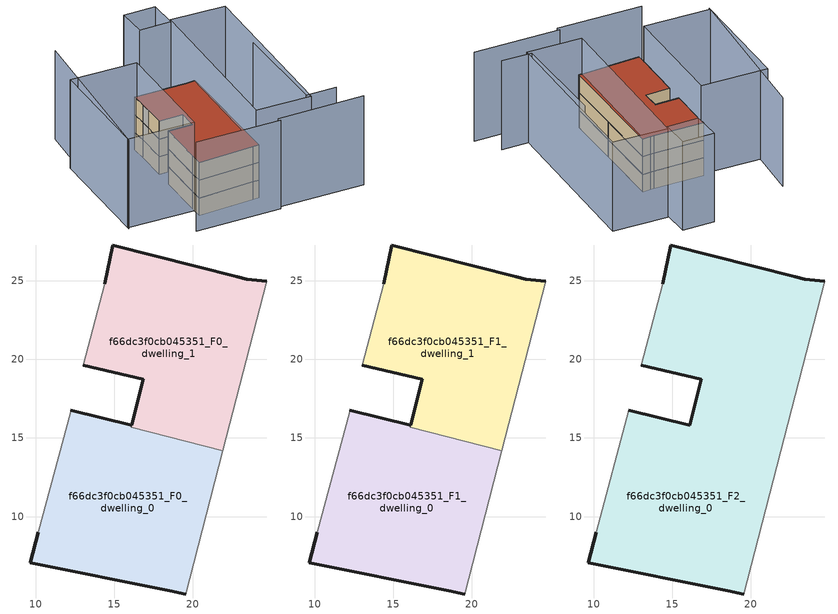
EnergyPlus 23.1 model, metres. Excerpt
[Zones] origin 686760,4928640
f66dc3f0cb045351_F0_dwelling_0
 floor ground (EU_floor_Construction): 19.56,5.08 21.91,14.18 16.09,15.68 16.13,15.82 12.25,16.77 12.22,16.68 10.16,9.01 9.68,7.05 18.55,5.28 z0
 wall outside (EU_wall_Construction): 19.56,5.08 18.55,5.28 9.68,7.05 10.16,9.01 / 12.25,16.77 16.13,15.82 z0:3; 16.09,15.68,3 16.1,15.68,0 16.1,15.68,3
 wall adiabatic (EU_wall_Construction): 10.16,9.01 12.22,16.68 12.25,16.77 / 21.91,14.18 19.56,5.08 z0:3
 wall to f66dc3f0cb045351_F0_dwelling_1 (EU_wall_Construction): 16.1,15.68 21.91,14.18 / 16.13,15.82 16.09,15.68 z0:3
f66dc3f0cb045351_F0_dwelling_1
 floor ground (EU_floor_Construction): 21.91,14.18 24.69,24.95 23.42,25.09 22.82,25.24 14.92,27.27 14.41,24.79 13.02,19.63 16.84,18.74 16.13,15.82 16.1,15.68 z0
 wall outside (EU_wall_Construction): 16.13,15.83 16.84,18.74 13.02,19.63 / 14.41,24.79 14.92,27.27 22.82,25.24 23.42,25.09 24.69,24.95 z0:3; 16.13,15.83,3 16.13,15.82,0 16.13,15.83,0; 16.09,15.68,3 16.1,15.68,0 16.09,15.68,0
 wall adiabatic (EU_wall_Construction): 13.02,19.63 14.41,24.79 / 24.69,24.95 21.91,14.18 z0:3
f66dc3f0cb045351_F1_dwelling_0
 floor to f66dc3f0cb045351_F0_dwelling_0 (EU_floor_Construction): 19.56,5.08 21.91,14.18 16.09,15.68 16.13,15.82 12.25,16.77 12.22,16.68 10.16,9.01 9.68,7.05 18.55,5.28 z3
 wall outside (EU_wall_Construction): 19.56,5.08 18.55,5.28 9.68,7.05 10.16,9.01 / 12.25,16.77 16.13,15.82 z3:6; 16.09,15.68,6 16.1,15.68,3 16.1,15.68,6
 wall adiabatic (EU_wall_Construction): 10.16,9.01 12.22,16.68 12.25,16.77 / 21.91,14.18 19.56,5.08 z3:6
 wall to f66dc3f0cb045351_F1_dwelling_1 (EU_wall_Construction): 16.1,15.68 21.91,14.18 / 16.13,15.82 16.09,15.68 z3:6
f66dc3f0cb045351_F1_dwelling_1
 floor to f66dc3f0cb045351_F0_dwelling_1 (EU_floor_Construction): 21.91,14.18 24.69,24.95 23.42,25.09 22.82,25.24 14.92,27.27 14.41,24.79 13.02,19.63 16.84,18.74 16.13,15.83 16.09,15.68 z3
 wall outside (EU_wall_Construction): 16.13,15.83 16.84,18.74 13.02,19.63 / 14.41,24.79 14.92,27.27 22.82,25.24 23.42,25.09 24.69,24.95 z3:6; 16.13,15.83,6 16.13,15.82,3 16.13,15.83,3; 16.09,15.68,6 16.1,15.68,3 16.09,15.68,3
 wall adiabatic (EU_wall_Construction): 13.02,19.63 14.41,24.79 / 24.69,24.95 21.91,14.18 z3:6
f66dc3f0cb045351_F2_dwelling_0
 floor to f66dc3f0cb045351_F1_dwelling_0 (EU_floor_Construction): 19.56,5.08 21.91,14.18 16.09,15.68 16.13,15.82 12.25,16.77 10.16,9.01 9.68,7.05 18.55,5.28 z6
 floor to f66dc3f0cb045351_F1_dwelling_1 (EU_floor_Construction): 21.91,14.18 24.69,24.95 23.42,25.09 22.82,25.24 14.92,27.27 14.41,24.79 13.02,19.63 16.84,18.74 16.13,15.82 16.1,15.68 z6
 wall outside (EU_wall_Construction): 14.41,24.79 14.92,27.27 22.82,25.24 23.42,25.09 24.69,24.95 / 19.56,5.08 18.55,5.28 9.68,7.05 10.16,9.01 / 12.25,16.77 16.13,15.82 16.84,18.74 13.02,19.63 z6:9
 wall adiabatic (EU_wall_Construction): 13.02,19.63 14.41,24.79 / 24.69,24.95 19.56,5.08 / 10.16,9.01 12.25,16.77 z6:9
 roof outside (EU_roof_Construction): 24.69,24.95 19.56,5.08 18.55,5.28 9.68,7.05 10.16,9.01 12.25,16.77 16.13,15.82 16.84,18.74 13.02,19.63 14.41,24.79 14.92,27.27 22.82,25.24 23.42,25.09 z9
shading: 19.84,1.23 33.45,-2.16 / 6.52,4.09 19.9,0.71 / 32.04,2.31 27.31,3.51 / 27.31,3.51 31.44,19.77 / 8.35,37.11 -0.4,11.1 / 35.19,30.26 27.7,2.85 / 27.7,2.85 19.12,5.2 / 19.12,5.2 26.61,32.6 / 26.61,32.6 35.19,30.26 / 14.94,26.75 10.04,8.56 / 10.04,8.56 -0.31,11.35 / -0.31,11.35 4.59,29.53 / 4.59,29.53 14.94,26.75 / 21.33,33.33 22.49,38.08 / 22.49,38.08 27.5,36.85 / 27.5,36.85 26.34,32.11 / 26.34,32.11 21.33,33.33 z0:15
[Building]
EU S2 Campaign: North Axis=0; Terrain=City; Solar Distribution=FullExterior
[Site:Location]
Bologna: Latitude=44.5; Longitude=11.25; Time Zone=1; Elevation=37
[SizingPeriod:WeatherFileDays]
AnnualSizingPeriod: Begin Month=1; Begin Day of Month=1; End Month=12; End Day of Month=31; Day of Week for Start Day=Monday; Use Weather File Daylight Saving Period=No; Use Weather File Rain and Snow Indicators=No
[MATERIAL]
EU_InternalMass_Material: Roughness=MediumRough; Thickness=0.1; Conductivity=1; Density=1800; Specific Heat=900; Thermal Absorptance=0.9; Solar Absorptance=0.7; Visible Absorptance=0.7
[MATERIAL:NOMASS] Roughness=MediumRough; Thermal Absorptance=0.9; Solar Absorptance=0.7; Visible Absorptance=0.7
Name | Thermal Resistance
EU_wall_NoMass | 0.937881
EU_roof_NoMass | 0.548572
EU_floor_NoMass | 0.71348
[CONSTRUCTION]
EU_wall_Construction: EU_wall_NoMass
EU_roof_Construction: EU_roof_NoMass
EU_floor_Construction: EU_floor_NoMass
EU_InternalMass_Construction: EU_InternalMass_Material
[ZONE] Type=1; Multiplier=1; Ceiling Height=autocalculate; Floor Area=autocalculate; Part of Total Floor Area=Yes
Name | Volume
f66dc3f0cb045351_F0_dwelling_0 | 293.16
f66dc3f0cb045351_F1_dwelling_0 | 293.159
f66dc3f0cb045351_F2_dwelling_0 | 583.443
f66dc3f0cb045351_F0_dwelling_1 | 290.284
f66dc3f0cb045351_F1_dwelling_1 | 290.291
[INTERNALMASS] Construction=EU_InternalMass_Construction
Name | Zone or ZoneList | Surface Area
f66dc3f0cb045351_F0_dwelling_0_EU_InternalMass | f66dc3f0cb045351_F0_dwelling_0 | 97.72
f66dc3f0cb045351_F0_dwelling_1_EU_InternalMass | f66dc3f0cb045351_F0_dwelling_1 | 96.7654
f66dc3f0cb045351_F1_dwelling_0_EU_InternalMass | f66dc3f0cb045351_F1_dwelling_0 | 97.72
f66dc3f0cb045351_F1_dwelling_1_EU_InternalMass | f66dc3f0cb045351_F1_dwelling_1 | 96.7654
f66dc3f0cb045351_F2_dwelling_0_EU_InternalMass | f66dc3f0cb045351_F2_dwelling_0 | 194.485
[OTHEREQUIPMENT] Fuel Type=Electricity; Design Level Calculation Method=Watts/Area; Power per Zone Floor Area=1; Fraction Latent=0; Fraction Radiant=0; Fraction Lost=0; Carbon Dioxide Generation Rate=0; EndUse Subcategory=EU_Step8_InternalGains
Name | Zone or ZoneList or Space or SpaceList | Schedule
EU_Step8_InternalGain_f66dc3f0cb045351_F0_dwelling_0_f000 | f66dc3f0cb045351_F0_dwelling_0 | EU_Step8_GainSchedule_f66dc3f0cb045351_F0_dwelling_0_f000
EU_Step8_InternalGain_f66dc3f0cb045351_F0_dwelling_1_f000 | f66dc3f0cb045351_F0_dwelling_1 | EU_Step8_GainSchedule_f66dc3f0cb045351_F0_dwelling_1_f000
EU_Step8_InternalGain_f66dc3f0cb045351_F1_dwelling_0_f000 | f66dc3f0cb045351_F1_dwelling_0 | EU_Step8_GainSchedule_f66dc3f0cb045351_F1_dwelling_0_f000
EU_Step8_InternalGain_f66dc3f0cb045351_F1_dwelling_1_f000 | f66dc3f0cb045351_F1_dwelling_1 | EU_Step8_GainSchedule_f66dc3f0cb045351_F1_dwelling_1_f000
EU_Step8_InternalGain_f66dc3f0cb045351_F2_dwelling_0_f000 | f66dc3f0cb045351_F2_dwelling_0 | EU_Step8_GainSchedule_f66dc3f0cb045351_F2_dwelling_0_f000
[ZONEVENTILATION:DESIGNFLOWRATE] Schedule=EU_AlwaysOn; Design Flow Rate Calculation Method=AirChanges/Hour; Air Changes per Hour=0.687892; Ventilation Type=Natural; Fan Pressure Rise=0; Fan Total Efficiency=1; Constant Term Coefficient=1; Temperature Term Coefficient=0; Velocity Term Coefficient=0; Velocity Squared Term Coefficient=0; Minimum Indoor Temperature=-100; Maximum Indoor Temperature=100; Delta Temperature=-100; Minimum Outdoor Temperature=-100; Maximum Outdoor Temperature=100; Maximum Wind Speed=40
Name | Zone or ZoneList or Space or SpaceList
EU_ConstantAir_f66dc3f0cb045351_F0_dwelling_0 | f66dc3f0cb045351_F0_dwelling_0
EU_ConstantAir_f66dc3f0cb045351_F0_dwelling_1 | f66dc3f0cb045351_F0_dwelling_1
EU_ConstantAir_f66dc3f0cb045351_F1_dwelling_0 | f66dc3f0cb045351_F1_dwelling_0
EU_ConstantAir_f66dc3f0cb045351_F1_dwelling_1 | f66dc3f0cb045351_F1_dwelling_1
EU_ConstantAir_f66dc3f0cb045351_F2_dwelling_0 | f66dc3f0cb045351_F2_dwelling_0
[HVACTEMPLATE:THERMOSTAT] Constant Heating Setpoint=20; Constant Cooling Setpoint=50
EU_HeatOnly_f66dc3f0cb045351_F0_dwelling_0; EU_HeatOnly_f66dc3f0cb045351_F0_dwelling_1; EU_HeatOnly_f66dc3f0cb045351_F1_dwelling_0; EU_HeatOnly_f66dc3f0cb045351_F1_dwelling_1; EU_HeatOnly_f66dc3f0cb045351_F2_dwelling_0
[HVACTEMPLATE:ZONE:IDEALLOADSAIRSYSTEM] System Availability Schedule=EU_AlwaysOn; Maximum Heating Supply Air Temperature=50; Minimum Cooling Supply Air Temperature=13; Maximum Heating Supply Air Humidity Ratio=0.0156; Minimum Cooling Supply Air Humidity Ratio=0.0077; Heating Limit=NoLimit; Cooling Limit=NoLimit; Heating Availability Schedule=EU_AlwaysOn; Cooling Availability Schedule=EU_CoolingOff; Dehumidification Control Type=ConstantSensibleHeatRatio; Cooling Sensible Heat Ratio=0.7; Dehumidification Setpoint=60; Humidification Control Type=None; Humidification Setpoint=30; Outdoor Air Method=None; Outdoor Air Flow Rate per Person=0.00944; Outdoor Air Flow Rate per Zone Floor Area=0; Outdoor Air Flow Rate per Zone=0; Demand Controlled Ventilation Type=None; Outdoor Air Economizer Type=NoEconomizer; Heat Recovery Type=None; Sensible Heat Recovery Effectiveness=0.7; Latent Heat Recovery Effectiveness=0.65
Name | Template Thermostat
f66dc3f0cb045351_F0_dwelling_0 | EU_HeatOnly_f66dc3f0cb045351_F0_dwelling_0
f66dc3f0cb045351_F0_dwelling_1 | EU_HeatOnly_f66dc3f0cb045351_F0_dwelling_1
f66dc3f0cb045351_F1_dwelling_0 | EU_HeatOnly_f66dc3f0cb045351_F1_dwelling_0
f66dc3f0cb045351_F1_dwelling_1 | EU_HeatOnly_f66dc3f0cb045351_F1_dwelling_1
f66dc3f0cb045351_F2_dwelling_0 | EU_HeatOnly_f66dc3f0cb045351_F2_dwelling_0
[SIZING:ZONE] Zone Cooling Design Supply Air Temperature Input Method=SupplyAirTemperature; Zone Cooling Design Supply Air Temperature=13; Zone Heating Design Supply Air Temperature Input Method=SupplyAirTemperature; Zone Heating Design Supply Air Temperature=50; Zone Cooling Design Supply Air Humidity Ratio=0.008; Zone Heating Design Supply Air Humidity Ratio=0.008; Cooling Design Air Flow Method=DesignDay; Cooling Design Air Flow Rate=0; Cooling Minimum Air Flow per Zone Floor Area=0.000762; Cooling Minimum Air Flow=0; Cooling Minimum Air Flow Fraction=0.2; Heating Design Air Flow Method=DesignDay; Heating Design Air Flow Rate=0; Heating Maximum Air Flow per Zone Floor Area=0.002032; Heating Maximum Air Flow=0.141576; Heating Maximum Air Flow Fraction=0.3; Account for Dedicated Outdoor Air System=No; Dedicated Outdoor Air System Control Strategy=NeutralSupplyAir; Dedicated Outdoor Air Low Setpoint Temperature for Design=autosize; Dedicated Outdoor Air High Setpoint Temperature for Design=autosize; Zone Load Sizing Method=Sensible Load Only No Latent Load; Zone Latent Cooling Design Supply Air Humidity Ratio Input Method=HumidityRatioDifference; Zone Cooling Design Supply Air Humidity Ratio Difference=0.005; Zone Latent Heating Design Supply Air Humidity Ratio Input Method=HumidityRatioDifference; Zone Humidification Design Supply Air Humidity Ratio Difference=0.005
f66dc3f0cb045351_F0_dwelling_0; f66dc3f0cb045351_F0_dwelling_1; f66dc3f0cb045351_F1_dwelling_0; f66dc3f0cb045351_F1_dwelling_1; f66dc3f0cb045351_F2_dwelling_0
[SCHEDULE:CONSTANT]
Name | Hourly Value
EU_AlwaysOn | 1
EU_CoolingOff | 0
[SCHEDULE:FILE] Column Number=1; Rows to Skip at Top=0; Number of Hours of Data=8760; Column Separator=Comma; Interpolate to Timestep=No; Minutes per Item=60; Adjust Schedule for Daylight Savings=Yes
Name | File
EU_Step8_GainSchedule_f66dc3f0cb045351_F0_dwelling_0_f000 | ../../schedules/f66dc3f0cb045351/f66dc3f0cb045351_F0_dwelling_0_f000_gain.csv
EU_Step8_GainSchedule_f66dc3f0cb045351_F0_dwelling_1_f000 | ../../schedules/f66dc3f0cb045351/f66dc3f0cb045351_F0_dwelling_1_f000_gain.csv
EU_Step8_GainSchedule_f66dc3f0cb045351_F1_dwelling_0_f000 | ../../schedules/f66dc3f0cb045351/f66dc3f0cb045351_F1_dwelling_0_f000_gain.csv
EU_Step8_GainSchedule_f66dc3f0cb045351_F1_dwelling_1_f000 | ../../schedules/f66dc3f0cb045351/f66dc3f0cb045351_F1_dwelling_1_f000_gain.csv
EU_Step8_GainSchedule_f66dc3f0cb045351_F2_dwelling_0_f000 | ../../schedules/f66dc3f0cb045351/f66dc3f0cb045351_F2_dwelling_0_f000_gain.csv
